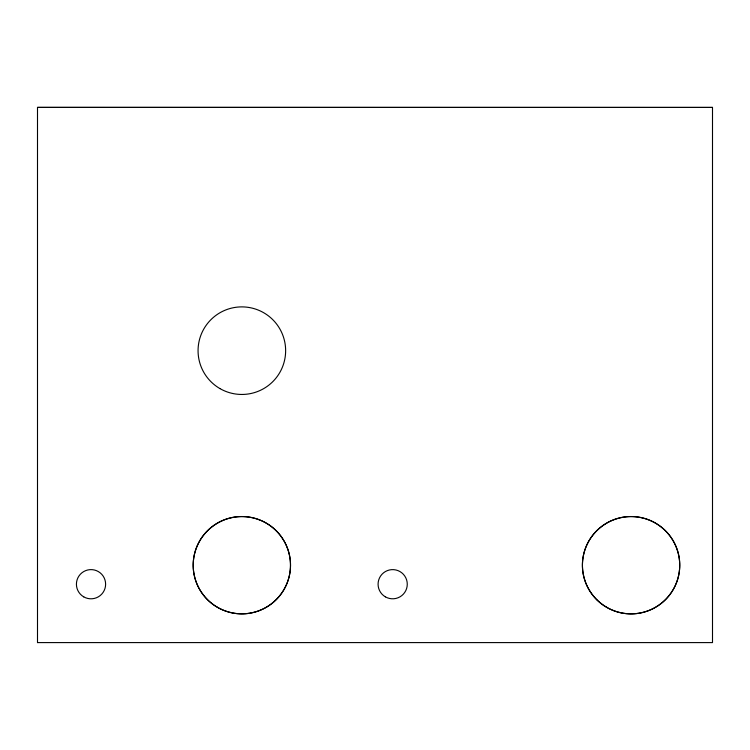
<?xml version="1.0" encoding="UTF-8"?>
<svg xmlns="http://www.w3.org/2000/svg" width="750" height="750" viewBox="0 0 750 750"><rect width="100%" height="100%" fill="white"/><g stroke="black" fill="none" stroke-linecap="round" stroke-linejoin="round"><path stroke-width="1.12" d="M37.5 107.4L712.5 107.438L37.5 107.4L37.5 642.6M37.5 642.591L712.5 642.6L712.5 107.4M219.956 388.594A43.791 43.791 0 0 0 285.637 350.672A43.791 43.791 0 0 0 219.956 312.75A43.791 43.791 0 0 0 219.956 388.594M385.378 596.85A14.597 14.597 0 0 0 407.269 584.212A14.597 14.597 0 0 0 385.378 571.566A14.597 14.597 0 0 0 385.378 596.85M83.719 596.85A14.597 14.597 0 0 0 105.619 584.212A14.597 14.597 0 0 0 83.719 571.566A14.597 14.597 0 0 0 83.719 596.85M217.519 607.331A48.656 48.656 0 0 0 290.503 565.191A48.656 48.656 0 0 0 217.519 523.059A48.656 48.656 0 0 0 217.519 607.331A48.656 48.656 0 0 0 290.503 565.228A48.656 48.656 0 0 0 217.519 523.097A48.656 48.656 0 0 0 217.519 607.369M606.75 607.331A48.656 48.656 0 0 0 679.734 565.191A48.656 48.656 0 0 0 606.75 523.059A48.656 48.656 0 0 0 606.75 607.331M596.672 599.634A48.656 48.656 0 0 0 678.075 577.828A48.656 48.656 0 0 0 618.488 518.231A48.656 48.656 0 0 0 596.672 599.634"/></g></svg>
